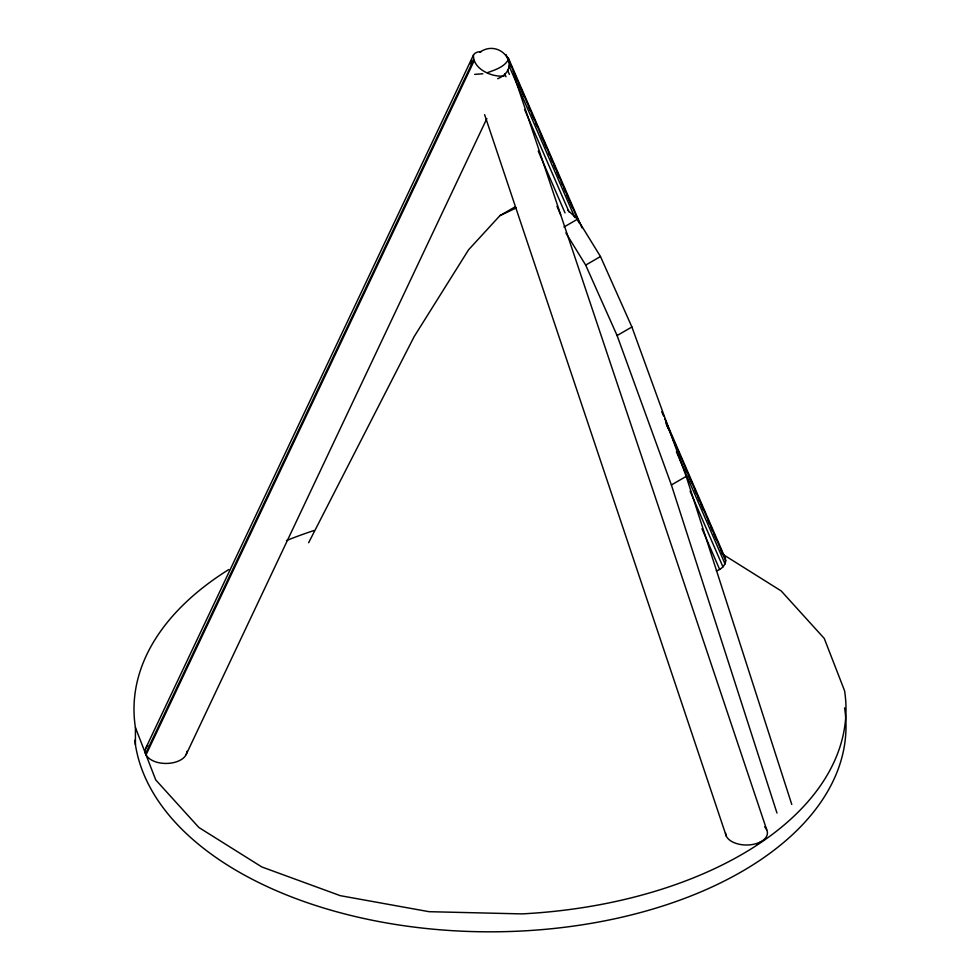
<?xml version="1.0" encoding="UTF-8"?>
<svg xmlns="http://www.w3.org/2000/svg" width="980" height="980" viewBox="0 0 980 980"><rect width="100%" height="100%" fill="white"/><g stroke="black" fill="none" stroke-linecap="round" stroke-linejoin="round"><path stroke-width="1.47" d="M497.705 78.719C523.577 67.853 500.302 37.779 479.747 52.295M481.376 51.597L477.762 51.977L475.055 53.177L473.426 55.113C472.997 69.139 491.813 77.347 504.075 76.048M473.426 55.113L145.738 748.23L145.028 751.366C145.42 756.879 150.773 760.162 155.502 761.827A20.948 12.091 0 0 0 186.911 751.366M716.392 570.85C722.591 569.307 728.998 561.565 723.669 555.783M470.412 63.835L471.87 59.976M145.579 753.755L473.597 59.939M146.02 754.87L474.026 61.042M186.2 754.49L486.852 118.531M308.627 542.724L414.234 336.483L468.575 249.79L499.959 215.6L514.757 207.05M145.738 748.23L147.833 745.314M563.941 227.042L577.514 219.214L600.483 256.539L631.904 326.989L686.196 476.403L791.779 804.482M776.969 813.02L671.386 484.953L617.094 335.54L585.673 265.09L600.483 256.539M617.094 335.54L631.904 326.989M671.386 484.953L686.196 476.403M757.209 844.135L761.301 841.477M499.959 215.6L516.166 207.968M487.734 72.569C495.206 69.788 504.382 67.057 508.363 59.547L508.118 57.82L510.543 65.084M482.846 73.77L474.712 74.382M722.383 554.043L781.146 590.903L824.254 638.433L844.576 690.79A356.01 205.543 0 0 1 521.85 913.899L428.995 911.682L340.293 895.671L261.795 866.945L198.854 827.475L155.747 779.933L135.424 727.577A356.01 205.543 0 0 1 228.744 569.564M567.873 210.296L577.514 219.214M565.877 232.909L585.673 265.09M508.326 57.967L581.985 227.838M661.745 411.735L663.57 415.949M664.783 418.754L725.445 558.625M509.404 61.936L579.303 223.109M666.817 424.916L725.776 560.854M505.986 54.488L507.812 58.69M509.024 61.495L511.45 67.093M513.275 71.307L514.5 74.1M515.713 76.906L517.538 81.107M518.751 83.913L524.214 96.53M528.477 106.342L530.303 110.544M531.515 113.349L533.941 118.948M535.766 123.162L536.979 125.954M541.242 135.767L543.055 139.969M544.28 142.774L546.705 148.384M548.53 152.586L549.743 155.391M550.956 158.196L552.781 162.398M554.006 165.204L555.819 169.405M557.044 172.211L559.47 177.809M561.295 182.023L562.508 184.816M563.721 187.621L565.546 191.823M566.759 194.628L572.234 207.246M576.485 217.058L578.31 221.26M665.837 423.078L668.262 428.677M672.525 438.489L674.35 442.691M675.563 445.496L681.027 458.113M685.289 467.926L687.103 472.127M688.327 474.933L691.966 483.336M695.004 490.343L696.829 494.545M698.054 497.35L699.867 501.552M701.092 504.357L703.518 509.968M707.768 519.78L709.594 523.982M710.806 526.787L712.632 530.989M713.857 533.794L716.282 539.392M720.533 549.204L722.358 553.406M509.147 66.113L574.831 217.585M676.408 451.792L725.065 563.99M507.567 70.205L509.392 74.419M524.594 109.49L569.025 211.925M690.104 491.139L722.971 566.905M504.774 73.953L505.986 76.758M538.253 151.141L565.031 212.905M701.986 528.698L719.639 569.404M556.983 206.253L560.634 214.681M513.949 75.24L766.715 829.803M484.598 114.623L726.266 836.063M135.424 727.577L135.424 744.678M844.576 707.891A356.01 205.543 0 0 1 518.016 931.184A356.01 205.543 0 0 1 134.811 740.243M764.633 826.887A20.948 12.091 0 0 1 751.917 844.601A20.948 12.091 0 0 1 725.555 832.927M286.454 540.556A356.01 205.543 0 0 1 314.053 530.499"/></g></svg>
